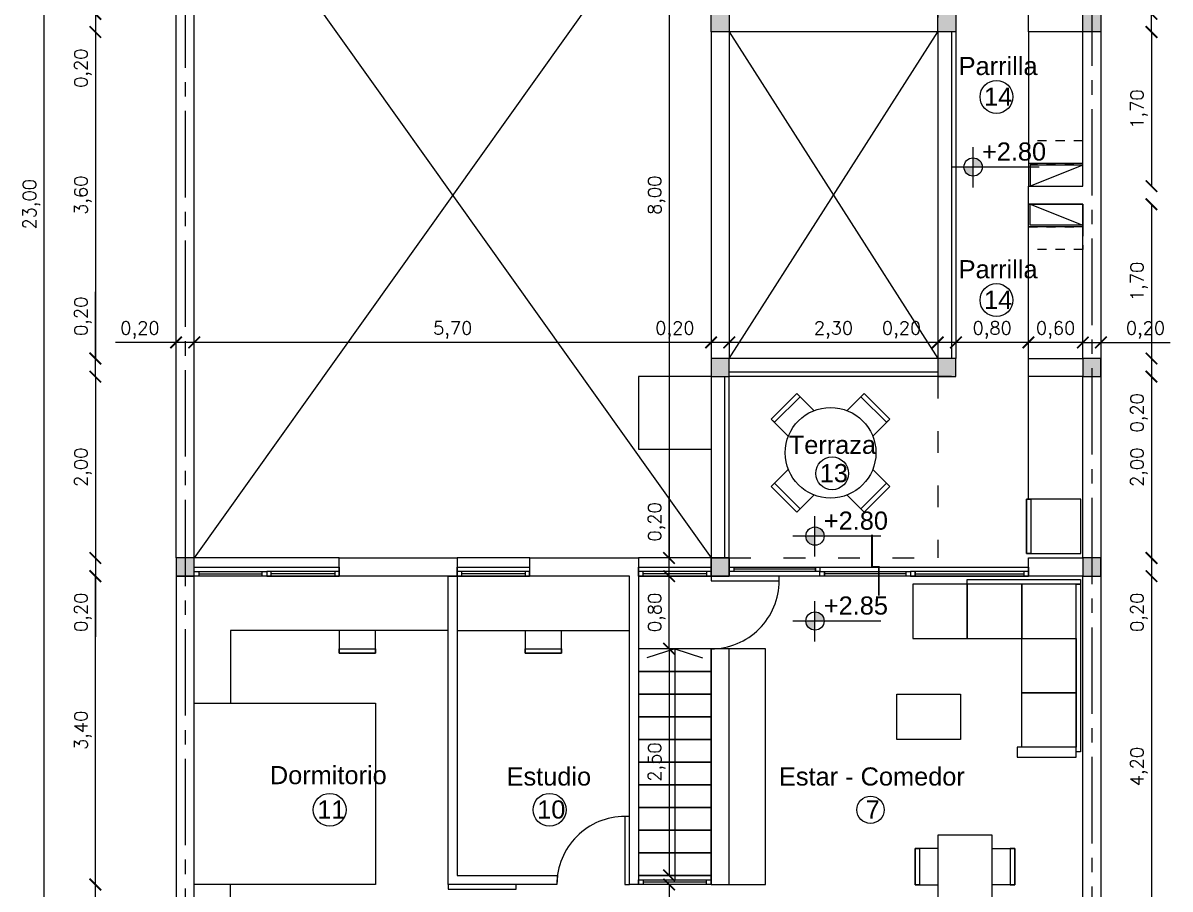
# Model space of a CAD drawing. Extents: x 215 to 382, y 29 to 70.
# Drawn here: x 369.64 to 382.29, y 48.69 to 58.24 of the extents above; entities that cross this region are included whole.
import ezdxf

# ---------------------------------------------------------------- set-up
doc = ezdxf.new("R2010")
doc.units = 0
for name, pattern in [('ACAD_ISO03W100', [30, 12, -18]), ('CENTER2', [28.575, 19.05, -3.175, 3.175, -3.175]), ('HIDDEN', [0.375, 0.25, -0.125])]:
    doc.linetypes.add(name, pattern=pattern)
doc.layers.get('0').update_dxf_attribs({"linetype": 'CONTINUOUS'})
doc.layers.get('Defpoints').update_dxf_attribs({"linetype": 'CONTINUOUS'})
for name, color, linetype in [('Muros exteriores', 3, 'CONTINUOUS'), ('P_carpinteria', 53, 'CONTINUOUS'), ('P_cota', 8, 'CONTINUOUS'), ('P_escalera', 1, 'CONTINUOUS'), ('P_estructuras', 4, 'CONTINUOUS'), ('P_mobiliario', 251, 'CONTINUOUS'), ('P_MURO HATCH EXISTENTE', 252, 'CONTINUOUS'), ('P_muros interiores', 2, 'CONTINUOUS'), ('P_pisos', 8, 'CONTINUOUS'), ('P_proyecciones', 250, 'CONTINUOUS'), ('P_texto', 1, 'CONTINUOUS'), ('retiros', 2, 'ACAD_ISO03W100')]:
    doc.layers.add(name, color=color, linetype=linetype)
doc.styles.add('ROMANS', font='romans')
doc.styles.add('TL1', font='arial.ttf', dxfattribs={"height": 1.2})
doc.dimstyles.new('lneal', dxfattribs={"dimscale": 0.85, "dimtxt": 0.171, "dimasz": 0.03, "dimexe": 0.05, "dimexo": 0.01, "dimgap": 0.06, "dimtad": 0, "dimrnd": 0.0005, "dimzin": 1, "dimtxsty": 'ROMANS', "dimblk": 'ORIGIN', "dimcen": 2.5, "dimse1": 1, "dimse2": 1, "dimclrd": 253, "dimclre": 256, "dimclrt": 256, "dimazin": 0, "dimtfac": 1, "dimtmove": 0, "dimatfit": 3, "dimldrblk": 'ORIGIN', "dimfxl": 0, "dimlwd": -1, "dimlwe": -1, "dimarcsym": 0})

# ---------------------------------------------------------------- blocks, each defined once
blk = doc.blocks.new('_ARCHTICK')
at = {"color": 0, "linetype": 'ByBlock', "const_width": 0.15}
blk.add_lwpolyline([(-0.5, -0.5), (0.5, 0.5)], dxfattribs=at)
blk = doc.blocks.new('*D229')
at = {"layer": 'Defpoints', "color": 0}
for p in [(381.328, 56.059), (381.528, 56.059), (381.328, 54.719)]:
    blk.add_point(p, dxfattribs=at)
at = {"layer": 'P_cota'}
for p, q in [((381.328, 54.719), (381.528, 54.719)), ((381.528, 54.719), (382.29, 54.719))]:
    blk.add_line(p, q, dxfattribs=at)
at = {"layer": 'P_cota', "xscale": 0.1275, "yscale": 0.1275, "zscale": 0.1275, "rotation": 180}
blk.add_blockref('_ARCHTICK', (381.328, 54.719), dxfattribs=at)
at = {"layer": 'P_cota', "xscale": 0.1275, "yscale": 0.1275, "zscale": 0.1275}
blk.add_blockref('_ARCHTICK', (381.528, 54.719), dxfattribs=at)
at = {"layer": 'P_cota', "insert": (382.019, 54.856), "char_height": 0.1445, "attachment_point": 5, "style": 'ROMANS'}
blk.add_mtext('0,20', dxfattribs=at)
blk = doc.blocks.new('*D230')
at = {"layer": 'Defpoints', "color": 0}
for p in [(381.328, 56.059), (380.728, 54.859), (380.728, 54.719)]:
    blk.add_point(p, dxfattribs=at)
at = {"layer": 'P_cota'}
blk.add_line((381.328, 54.719), (380.728, 54.719), dxfattribs=at)
at = {"layer": 'P_cota', "xscale": 0.1275, "yscale": 0.1275, "zscale": 0.1275, "rotation": 180}
blk.add_blockref('_ARCHTICK', (380.728, 54.719), dxfattribs=at)
at = {"layer": 'P_cota', "xscale": 0.1275, "yscale": 0.1275, "zscale": 0.1275}
blk.add_blockref('_ARCHTICK', (381.328, 54.719), dxfattribs=at)
at = {"layer": 'P_cota', "insert": (381.028, 54.856), "char_height": 0.1445, "attachment_point": 5, "style": 'ROMANS'}
blk.add_mtext('0,60', dxfattribs=at)
blk = doc.blocks.new('*D231')
at = {"layer": 'Defpoints', "color": 0}
for p in [(379.928, 54.793), (380.728, 54.859), (379.928, 54.719)]:
    blk.add_point(p, dxfattribs=at)
at = {"layer": 'P_cota'}
blk.add_line((380.728, 54.719), (379.928, 54.719), dxfattribs=at)
at = {"layer": 'P_cota', "xscale": 0.1275, "yscale": 0.1275, "zscale": 0.1275, "rotation": 180}
blk.add_blockref('_ARCHTICK', (379.928, 54.719), dxfattribs=at)
at = {"layer": 'P_cota', "xscale": 0.1275, "yscale": 0.1275, "zscale": 0.1275}
blk.add_blockref('_ARCHTICK', (380.728, 54.719), dxfattribs=at)
at = {"layer": 'P_cota', "insert": (380.328, 54.856), "char_height": 0.1445, "attachment_point": 5, "style": 'ROMANS'}
blk.add_mtext('0,80', dxfattribs=at)
blk = doc.blocks.new('*D232')
at = {"layer": 'Defpoints', "color": 0}
for p in [(379.928, 54.793), (379.728, 54.761), (379.728, 54.719)]:
    blk.add_point(p, dxfattribs=at)
at = {"layer": 'P_cota'}
for p, q in [((379.728, 54.719), (379.058, 54.719)), ((379.928, 54.719), (379.728, 54.719))]:
    blk.add_line(p, q, dxfattribs=at)
at = {"layer": 'P_cota', "xscale": 0.1275, "yscale": 0.1275, "zscale": 0.1275, "rotation": 180}
blk.add_blockref('_ARCHTICK', (379.728, 54.719), dxfattribs=at)
at = {"layer": 'P_cota', "xscale": 0.1275, "yscale": 0.1275, "zscale": 0.1275}
blk.add_blockref('_ARCHTICK', (379.928, 54.719), dxfattribs=at)
at = {"layer": 'P_cota', "insert": (379.329, 54.856), "char_height": 0.1445, "attachment_point": 5, "style": 'ROMANS'}
blk.add_mtext('0,20', dxfattribs=at)
blk = doc.blocks.new('*D233')
at = {"layer": 'Defpoints', "color": 0}
for p in [(377.428, 54.719), (379.728, 54.761), (377.428, 54.439)]:
    blk.add_point(p, dxfattribs=at)
at = {"layer": 'P_cota'}
blk.add_line((379.728, 54.719), (377.428, 54.719), dxfattribs=at)
at = {"layer": 'P_cota', "xscale": 0.1275, "yscale": 0.1275, "zscale": 0.1275, "rotation": 180}
blk.add_blockref('_ARCHTICK', (377.428, 54.719), dxfattribs=at)
at = {"layer": 'P_cota', "xscale": 0.1275, "yscale": 0.1275, "zscale": 0.1275}
blk.add_blockref('_ARCHTICK', (379.728, 54.719), dxfattribs=at)
at = {"layer": 'P_cota', "insert": (378.578, 54.856), "char_height": 0.1445, "attachment_point": 5, "style": 'ROMANS'}
blk.add_mtext('2,30', dxfattribs=at)
blk = doc.blocks.new('*D234')
at = {"layer": 'Defpoints', "color": 0}
for p in [(377.228, 54.719), (377.228, 54.464), (377.428, 54.439)]:
    blk.add_point(p, dxfattribs=at)
at = {"layer": 'P_cota'}
for p, q in [((377.228, 54.719), (376.558, 54.719)), ((377.428, 54.719), (377.228, 54.719))]:
    blk.add_line(p, q, dxfattribs=at)
at = {"layer": 'P_cota', "xscale": 0.1275, "yscale": 0.1275, "zscale": 0.1275, "rotation": 180}
blk.add_blockref('_ARCHTICK', (377.228, 54.719), dxfattribs=at)
at = {"layer": 'P_cota', "xscale": 0.1275, "yscale": 0.1275, "zscale": 0.1275}
blk.add_blockref('_ARCHTICK', (377.428, 54.719), dxfattribs=at)
at = {"layer": 'P_cota', "insert": (376.829, 54.856), "char_height": 0.1445, "attachment_point": 5, "style": 'ROMANS'}
blk.add_mtext('0,20', dxfattribs=at)
blk = doc.blocks.new('*D235')
at = {"layer": 'Defpoints', "color": 0}
for p in [(371.528, 54.719), (371.528, 54.658), (377.228, 54.464)]:
    blk.add_point(p, dxfattribs=at)
at = {"layer": 'P_cota'}
blk.add_line((377.228, 54.719), (371.528, 54.719), dxfattribs=at)
at = {"layer": 'P_cota', "xscale": 0.1275, "yscale": 0.1275, "zscale": 0.1275, "rotation": 180}
blk.add_blockref('_ARCHTICK', (371.528, 54.719), dxfattribs=at)
at = {"layer": 'P_cota', "xscale": 0.1275, "yscale": 0.1275, "zscale": 0.1275}
blk.add_blockref('_ARCHTICK', (377.228, 54.719), dxfattribs=at)
at = {"layer": 'P_cota', "insert": (374.378, 54.856), "char_height": 0.1445, "attachment_point": 5, "style": 'ROMANS'}
blk.add_mtext('5,70', dxfattribs=at)
blk = doc.blocks.new('*D236')
at = {"layer": 'Defpoints', "color": 0}
for p in [(371.328, 54.719), (371.328, 54.711), (371.528, 54.658)]:
    blk.add_point(p, dxfattribs=at)
at = {"layer": 'P_cota'}
for p, q in [((371.328, 54.719), (370.658, 54.719)), ((371.528, 54.719), (371.328, 54.719))]:
    blk.add_line(p, q, dxfattribs=at)
at = {"layer": 'P_cota', "xscale": 0.1275, "yscale": 0.1275, "zscale": 0.1275, "rotation": 180}
blk.add_blockref('_ARCHTICK', (371.328, 54.719), dxfattribs=at)
at = {"layer": 'P_cota', "xscale": 0.1275, "yscale": 0.1275, "zscale": 0.1275}
blk.add_blockref('_ARCHTICK', (371.528, 54.719), dxfattribs=at)
at = {"layer": 'P_cota', "insert": (370.929, 54.856), "char_height": 0.1445, "attachment_point": 5, "style": 'ROMANS'}
blk.add_mtext('0,20', dxfattribs=at)
blk = doc.blocks.new('*D238')
at = {"layer": 'Defpoints', "color": 0}
for p in [(370.437, 58.342), (370.437, 58.142), (370.437, 58.142)]:
    blk.add_point(p, dxfattribs=at)
at = {"layer": 'P_cota'}
for p, q in [((370.437, 58.342), (370.437, 58.142)), ((370.437, 58.142), (370.437, 57.472))]:
    blk.add_line(p, q, dxfattribs=at)
at = {"layer": 'P_cota', "xscale": 0.1275, "yscale": 0.1275, "zscale": 0.1275}
for p, rotation in [((370.437, 58.342), 90), ((370.437, 58.142), 270)]:
    blk.add_blockref('_ARCHTICK', p, dxfattribs=dict(at, rotation=rotation))
at = {"layer": 'P_cota', "insert": (370.3, 57.743), "char_height": 0.1445, "attachment_point": 5, "rotation": 90, "style": 'ROMANS'}
blk.add_mtext('0,20', dxfattribs=at)
blk = doc.blocks.new('*D239')
at = {"layer": 'Defpoints', "color": 0}
for p in [(370.437, 58.142), (370.437, 54.542), (370.437, 54.542)]:
    blk.add_point(p, dxfattribs=at)
at = {"layer": 'P_cota'}
blk.add_line((370.437, 58.142), (370.437, 54.542), dxfattribs=at)
at = {"layer": 'P_cota', "xscale": 0.1275, "yscale": 0.1275, "zscale": 0.1275}
for p, rotation in [((370.437, 58.142), 90), ((370.437, 54.542), 270)]:
    blk.add_blockref('_ARCHTICK', p, dxfattribs=dict(at, rotation=rotation))
at = {"layer": 'P_cota', "insert": (370.3, 56.342), "char_height": 0.1445, "attachment_point": 5, "rotation": 90, "style": 'ROMANS'}
blk.add_mtext('3,60', dxfattribs=at)
blk = doc.blocks.new('*D240')
at = {"layer": 'Defpoints', "color": 0}
for p in [(370.437, 54.542), (370.437, 54.342), (370.437, 54.342)]:
    blk.add_point(p, dxfattribs=at)
at = {"layer": 'P_cota'}
for p, q in [((370.437, 54.542), (370.437, 55.278)), ((370.437, 54.342), (370.437, 54.542))]:
    blk.add_line(p, q, dxfattribs=at)
at = {"layer": 'P_cota', "xscale": 0.1275, "yscale": 0.1275, "zscale": 0.1275}
for p, rotation in [((370.437, 54.542), 90), ((370.437, 54.342), 270)]:
    blk.add_blockref('_ARCHTICK', p, dxfattribs=dict(at, rotation=rotation))
at = {"layer": 'P_cota', "insert": (370.3, 55.007), "char_height": 0.1445, "attachment_point": 5, "rotation": 90, "style": 'ROMANS'}
blk.add_mtext('0,20', dxfattribs=at)
blk = doc.blocks.new('*D241')
at = {"layer": 'Defpoints', "color": 0}
for p in [(370.437, 54.342), (370.437, 52.342), (370.437, 52.342)]:
    blk.add_point(p, dxfattribs=at)
at = {"layer": 'P_cota'}
blk.add_line((370.437, 54.342), (370.437, 52.342), dxfattribs=at)
at = {"layer": 'P_cota', "xscale": 0.1275, "yscale": 0.1275, "zscale": 0.1275}
for p, rotation in [((370.437, 54.342), 90), ((370.437, 52.342), 270)]:
    blk.add_blockref('_ARCHTICK', p, dxfattribs=dict(at, rotation=rotation))
at = {"layer": 'P_cota', "insert": (370.3, 53.342), "char_height": 0.1445, "attachment_point": 5, "rotation": 90, "style": 'ROMANS'}
blk.add_mtext('2,00', dxfattribs=at)
blk = doc.blocks.new('*D248')
at = {"layer": 'Defpoints', "color": 0}
for p in [(381.528, 58.342), (381.528, 58.142), (382.085, 58.142)]:
    blk.add_point(p, dxfattribs=at)
at = {"layer": 'P_cota'}
for p, q in [((382.085, 58.342), (382.085, 59.044)), ((382.085, 58.142), (382.085, 58.342))]:
    blk.add_line(p, q, dxfattribs=at)
at = {"layer": 'P_cota', "xscale": 0.1275, "yscale": 0.1275, "zscale": 0.1275}
for p, rotation in [((382.085, 58.342), 90), ((382.085, 58.142), 270)]:
    blk.add_blockref('_ARCHTICK', p, dxfattribs=dict(at, rotation=rotation))
at = {"layer": 'P_cota', "insert": (381.948, 58.773), "char_height": 0.1445, "attachment_point": 5, "rotation": 90, "style": 'ROMANS'}
blk.add_mtext('0,20', dxfattribs=at)
blk = doc.blocks.new('*D249')
at = {"layer": 'Defpoints', "color": 0}
for p in [(381.528, 58.142), (381.328, 56.442), (382.085, 56.442)]:
    blk.add_point(p, dxfattribs=at)
at = {"layer": 'P_cota'}
blk.add_line((382.085, 58.142), (382.085, 56.442), dxfattribs=at)
at = {"layer": 'P_cota', "xscale": 0.1275, "yscale": 0.1275, "zscale": 0.1275}
for p, rotation in [((382.085, 58.142), 90), ((382.085, 56.442), 270)]:
    blk.add_blockref('_ARCHTICK', p, dxfattribs=dict(at, rotation=rotation))
at = {"layer": 'P_cota', "insert": (381.948, 57.292), "char_height": 0.1445, "attachment_point": 5, "rotation": 90, "style": 'ROMANS'}
blk.add_mtext('1,70', dxfattribs=at)
blk = doc.blocks.new('*D250')
at = {"layer": 'Defpoints', "color": 0}
for p in [(381.328, 56.242), (381.528, 54.542), (382.085, 54.542)]:
    blk.add_point(p, dxfattribs=at)
at = {"layer": 'P_cota'}
blk.add_line((382.085, 56.242), (382.085, 54.542), dxfattribs=at)
at = {"layer": 'P_cota', "xscale": 0.1275, "yscale": 0.1275, "zscale": 0.1275}
for p, rotation in [((382.085, 56.242), 90), ((382.085, 54.542), 270)]:
    blk.add_blockref('_ARCHTICK', p, dxfattribs=dict(at, rotation=rotation))
at = {"layer": 'P_cota', "insert": (381.948, 55.392), "char_height": 0.1445, "attachment_point": 5, "rotation": 90, "style": 'ROMANS'}
blk.add_mtext('1,70', dxfattribs=at)
blk = doc.blocks.new('*D251')
at = {"layer": 'Defpoints', "color": 0}
for p in [(381.528, 54.542), (381.528, 54.342), (382.085, 54.342)]:
    blk.add_point(p, dxfattribs=at)
at = {"layer": 'P_cota'}
for p, q in [((382.085, 54.542), (382.085, 54.342)), ((382.085, 54.342), (382.085, 53.672))]:
    blk.add_line(p, q, dxfattribs=at)
at = {"layer": 'P_cota', "xscale": 0.1275, "yscale": 0.1275, "zscale": 0.1275}
for p, rotation in [((382.085, 54.542), 90), ((382.085, 54.342), 270)]:
    blk.add_blockref('_ARCHTICK', p, dxfattribs=dict(at, rotation=rotation))
at = {"layer": 'P_cota', "insert": (381.948, 53.943), "char_height": 0.1445, "attachment_point": 5, "rotation": 90, "style": 'ROMANS'}
blk.add_mtext('0,20', dxfattribs=at)
blk = doc.blocks.new('*D252')
at = {"layer": 'Defpoints', "color": 0}
for p in [(381.528, 54.342), (381.528, 52.342), (382.085, 52.342)]:
    blk.add_point(p, dxfattribs=at)
at = {"layer": 'P_cota'}
blk.add_line((382.085, 54.342), (382.085, 52.342), dxfattribs=at)
at = {"layer": 'P_cota', "xscale": 0.1275, "yscale": 0.1275, "zscale": 0.1275}
for p, rotation in [((382.085, 54.342), 90), ((382.085, 52.342), 270)]:
    blk.add_blockref('_ARCHTICK', p, dxfattribs=dict(at, rotation=rotation))
at = {"layer": 'P_cota', "insert": (381.948, 53.342), "char_height": 0.1445, "attachment_point": 5, "rotation": 90, "style": 'ROMANS'}
blk.add_mtext('2,00', dxfattribs=at)
blk = doc.blocks.new('*D253')
at = {"layer": 'Defpoints', "color": 0}
for p in [(381.528, 52.342), (381.528, 52.142), (382.085, 52.142)]:
    blk.add_point(p, dxfattribs=at)
at = {"layer": 'P_cota'}
for p, q in [((382.085, 52.342), (382.085, 52.142)), ((382.085, 52.142), (382.085, 51.472))]:
    blk.add_line(p, q, dxfattribs=at)
at = {"layer": 'P_cota', "xscale": 0.1275, "yscale": 0.1275, "zscale": 0.1275}
for p, rotation in [((382.085, 52.342), 90), ((382.085, 52.142), 270)]:
    blk.add_blockref('_ARCHTICK', p, dxfattribs=dict(at, rotation=rotation))
at = {"layer": 'P_cota', "insert": (381.948, 51.743), "char_height": 0.1445, "attachment_point": 5, "rotation": 90, "style": 'ROMANS'}
blk.add_mtext('0,20', dxfattribs=at)
blk = doc.blocks.new('*D254')
at = {"layer": 'Defpoints', "color": 0}
for p in [(381.528, 52.142), (381.528, 47.942), (382.085, 47.942)]:
    blk.add_point(p, dxfattribs=at)
at = {"layer": 'P_cota'}
blk.add_line((382.085, 52.142), (382.085, 47.942), dxfattribs=at)
at = {"layer": 'P_cota', "xscale": 0.1275, "yscale": 0.1275, "zscale": 0.1275}
for p, rotation in [((382.085, 52.142), 90), ((382.085, 47.942), 270)]:
    blk.add_blockref('_ARCHTICK', p, dxfattribs=dict(at, rotation=rotation))
at = {"layer": 'P_cota', "insert": (381.948, 50.042), "char_height": 0.1445, "attachment_point": 5, "rotation": 90, "style": 'ROMANS'}
blk.add_mtext('4,20', dxfattribs=at)
blk = doc.blocks.new('*D261')
at = {"layer": 'Defpoints', "color": 0}
for p in [(370.415, 52.142), (370.437, 52.142), (370.527, 48.742)]:
    blk.add_point(p, dxfattribs=at)
at = {"layer": 'P_cota'}
blk.add_line((370.437, 48.742), (370.437, 52.142), dxfattribs=at)
at = {"layer": 'P_cota', "xscale": 0.1275, "yscale": 0.1275, "zscale": 0.1275}
for p, rotation in [((370.437, 52.142), 90), ((370.437, 48.742), 270)]:
    blk.add_blockref('_ARCHTICK', p, dxfattribs=dict(at, rotation=rotation))
at = {"layer": 'P_cota', "insert": (370.3, 50.442), "char_height": 0.1445, "attachment_point": 5, "rotation": 90, "style": 'ROMANS'}
blk.add_mtext('3,40', dxfattribs=at)
blk = doc.blocks.new('*D262')
at = {"layer": 'Defpoints', "color": 0}
for p in [(370.437, 52.342), (370.437, 52.342), (370.437, 52.142)]:
    blk.add_point(p, dxfattribs=at)
at = {"layer": 'P_cota'}
for p, q in [((370.437, 52.342), (370.437, 52.142)), ((370.437, 52.142), (370.437, 51.472))]:
    blk.add_line(p, q, dxfattribs=at)
at = {"layer": 'P_cota', "xscale": 0.1275, "yscale": 0.1275, "zscale": 0.1275}
for p, rotation in [((370.437, 52.342), 90), ((370.437, 52.142), 270)]:
    blk.add_blockref('_ARCHTICK', p, dxfattribs=dict(at, rotation=rotation))
at = {"layer": 'P_cota', "insert": (370.3, 51.743), "char_height": 0.1445, "attachment_point": 5, "rotation": 90, "style": 'ROMANS'}
blk.add_mtext('0,20', dxfattribs=at)
blk = doc.blocks.new('*D265')
at = {"layer": 'Defpoints', "color": 0}
for p in [(370.437, 48.742), (370.437, 48.742), (370.437, 47.942)]:
    blk.add_point(p, dxfattribs=at)
at = {"layer": 'P_cota'}
blk.add_line((370.437, 47.942), (370.437, 48.742), dxfattribs=at)
at = {"layer": 'P_cota', "xscale": 0.1275, "yscale": 0.1275, "zscale": 0.1275}
for p, rotation in [((370.437, 48.742), 90), ((370.437, 47.942), 270)]:
    blk.add_blockref('_ARCHTICK', p, dxfattribs=dict(at, rotation=rotation))
at = {"layer": 'P_cota', "insert": (370.3, 48.342), "char_height": 0.1445, "attachment_point": 5, "rotation": 90, "style": 'ROMANS'}
blk.add_mtext('0,80', dxfattribs=at)
blk = doc.blocks.new('*D266')
at = {"layer": 'Defpoints', "color": 0}
for p in [(376.765, 60.342), (376.765, 52.342), (377.228, 52.342)]:
    blk.add_point(p, dxfattribs=at)
at = {"layer": 'P_cota'}
blk.add_line((376.765, 60.342), (376.765, 52.342), dxfattribs=at)
at = {"layer": 'P_cota', "xscale": 0.1275, "yscale": 0.1275, "zscale": 0.1275}
for p, rotation in [((376.765, 60.342), 90), ((376.765, 52.342), 270)]:
    blk.add_blockref('_ARCHTICK', p, dxfattribs=dict(at, rotation=rotation))
at = {"layer": 'P_cota', "insert": (376.628, 56.342), "char_height": 0.1445, "attachment_point": 5, "rotation": 90, "style": 'ROMANS'}
blk.add_mtext('8,00', dxfattribs=at)
blk = doc.blocks.new('*D268')
at = {"layer": 'Defpoints', "color": 0}
for p in [(377.228, 51.342), (376.765, 48.842), (377.05, 48.842)]:
    blk.add_point(p, dxfattribs=at)
at = {"layer": 'P_cota'}
blk.add_line((376.765, 51.342), (376.765, 48.842), dxfattribs=at)
at = {"layer": 'P_cota', "xscale": 0.1275, "yscale": 0.1275, "zscale": 0.1275}
for p, rotation in [((376.765, 51.342), 90), ((376.765, 48.842), 270)]:
    blk.add_blockref('_ARCHTICK', p, dxfattribs=dict(at, rotation=rotation))
at = {"layer": 'P_cota', "insert": (376.628, 50.092), "char_height": 0.1445, "attachment_point": 5, "rotation": 90, "style": 'ROMANS'}
blk.add_mtext('2,50', dxfattribs=at)
blk = doc.blocks.new('*D269')
at = {"layer": 'Defpoints', "color": 0}
for p in [(376.83, 48.742), (376.765, 47.942), (376.83, 47.942)]:
    blk.add_point(p, dxfattribs=at)
at = {"layer": 'P_cota'}
blk.add_line((376.765, 48.742), (376.765, 47.942), dxfattribs=at)
at = {"layer": 'P_cota', "xscale": 0.1275, "yscale": 0.1275, "zscale": 0.1275}
for p, rotation in [((376.765, 48.742), 90), ((376.765, 47.942), 270)]:
    blk.add_blockref('_ARCHTICK', p, dxfattribs=dict(at, rotation=rotation))
at = {"layer": 'P_cota', "insert": (376.628, 48.342), "char_height": 0.1445, "attachment_point": 5, "rotation": 90, "style": 'ROMANS'}
blk.add_mtext('0,80', dxfattribs=at)
blk = doc.blocks.new('*D271')
at = {"layer": 'Defpoints', "color": 0}
for p in [(376.721, 52.342), (376.765, 52.342), (376.765, 52.142)]:
    blk.add_point(p, dxfattribs=at)
at = {"layer": 'P_cota'}
for p, q in [((376.765, 52.342), (376.765, 53.012)), ((376.765, 52.142), (376.765, 52.342))]:
    blk.add_line(p, q, dxfattribs=at)
at = {"layer": 'P_cota', "xscale": 0.1275, "yscale": 0.1275, "zscale": 0.1275}
for p, rotation in [((376.765, 52.342), 90), ((376.765, 52.142), 270)]:
    blk.add_blockref('_ARCHTICK', p, dxfattribs=dict(at, rotation=rotation))
at = {"layer": 'P_cota', "insert": (376.628, 52.74), "char_height": 0.1445, "attachment_point": 5, "rotation": 90, "style": 'ROMANS'}
blk.add_mtext('0,20', dxfattribs=at)
blk = doc.blocks.new('*D273')
at = {"layer": 'Defpoints', "color": 0}
for p in [(376.765, 52.142), (376.786, 52.142), (376.786, 51.342)]:
    blk.add_point(p, dxfattribs=at)
at = {"layer": 'P_cota'}
blk.add_line((376.765, 51.342), (376.765, 52.142), dxfattribs=at)
at = {"layer": 'P_cota', "xscale": 0.1275, "yscale": 0.1275, "zscale": 0.1275}
for p, rotation in [((376.765, 52.142), 90), ((376.765, 51.342), 270)]:
    blk.add_blockref('_ARCHTICK', p, dxfattribs=dict(at, rotation=rotation))
at = {"layer": 'P_cota', "insert": (376.628, 51.742), "char_height": 0.1445, "attachment_point": 5, "rotation": 90, "style": 'ROMANS'}
blk.add_mtext('0,80', dxfattribs=at)
blk = doc.blocks.new('*D274')
at = {"layer": 'Defpoints', "color": 0}
for p in [(370.928, 67.742), (369.87, 44.742), (370.654, 44.742)]:
    blk.add_point(p, dxfattribs=at)
at = {"layer": 'P_cota'}
blk.add_line((369.87, 67.742), (369.87, 44.742), dxfattribs=at)
at = {"layer": 'P_cota', "xscale": 0.1275, "yscale": 0.1275, "zscale": 0.1275}
for p, rotation in [((369.87, 67.742), 90), ((369.87, 44.742), 270)]:
    blk.add_blockref('_ARCHTICK', p, dxfattribs=dict(at, rotation=rotation))
at = {"layer": 'P_cota', "insert": (369.733, 56.242), "char_height": 0.1445, "attachment_point": 5, "rotation": 90, "style": 'ROMANS'}
blk.add_mtext('23,00', dxfattribs=at)

msp = doc.modelspace()

# ---------------------------------------------------------------- hatches: boundary and pattern name
at = {"layer": 'P_cota'}
h = msp.add_hatch(color=7, dxfattribs=at)
h.paths.add_polyline_path([(380.017, 56.653, 0.414214), (380.118, 56.552), (380.118, 56.653)])
h.paths.add_polyline_path([(380.218, 56.653, 0.414214), (380.118, 56.753), (380.118, 56.653)])
h = msp.add_hatch(color=7, dxfattribs=at)
h.paths.add_polyline_path([(378.273, 52.583, 0.414214), (378.374, 52.483), (378.374, 52.583)])
h.paths.add_polyline_path([(378.474, 52.583, 0.414214), (378.374, 52.684), (378.374, 52.583)])
h = msp.add_hatch(color=7, dxfattribs=at)
h.paths.add_polyline_path([(378.273, 51.647, 0.414214), (378.374, 51.546), (378.374, 51.647)])
h.paths.add_polyline_path([(378.474, 51.647, 0.414214), (378.374, 51.747), (378.374, 51.647)])
at = {"layer": 'P_estructuras'}
h = msp.add_hatch(color=7, dxfattribs=at)
h.paths.add_polyline_path([(381.328, 58.342), (381.528, 58.342), (381.528, 58.142), (381.328, 58.142)])
h.paths.add_polyline_path([(379.928, 58.142), (379.728, 58.142), (379.728, 58.342), (379.928, 58.342)])
h.paths.add_polyline_path([(377.428, 58.142), (377.228, 58.142), (377.228, 58.342), (377.428, 58.342)])
h = msp.add_hatch(color=7, dxfattribs=at)
h.paths.add_polyline_path([(381.328, 54.342), (381.528, 54.342), (381.528, 54.542), (381.328, 54.542)])
h.paths.add_polyline_path([(379.928, 54.542), (379.728, 54.542), (379.728, 54.342), (379.928, 54.342)])
h.paths.add_polyline_path([(377.428, 54.542), (377.228, 54.542), (377.228, 54.342), (377.428, 54.342)])
for points in [[(371.328, 52.142), (371.528, 52.142), (371.528, 52.342), (371.328, 52.342)], [(377.228, 52.142), (377.428, 52.142), (377.428, 52.342), (377.228, 52.342)], [(381.328, 52.142), (381.528, 52.142), (381.528, 52.342), (381.328, 52.342)]]:
    msp.add_hatch(color=7, dxfattribs=at).paths.add_polyline_path(points)

# ---------------------------------------------------------------- linework, layer by layer
at = {"layer": 'Muros exteriores', "color": 7}
for points in [[(381.528, 65.542), (381.528, 57.942), (381.528, 54.442)], [(371.328, 52.342), (371.328, 60.342)], [(371.528, 52.342), (371.528, 60.342)], [(381.528, 54.442), (381.528, 54.442), (381.528, 47.142), (381.328, 47.142), (381.328, 52.142), (380.728, 52.142), (380.728, 52.342), (381.328, 52.342), (381.328, 53.042), (381.328, 53.042), (381.328, 53.142), (381.328, 53.142), (381.328, 54.342), (380.728, 54.342), (380.728, 54.542), (381.328, 54.542), (381.328, 56.242), (380.728, 56.242), (380.728, 56.442), (381.328, 56.442), (381.328, 58.142), (380.728, 58.142), (380.728, 58.342)], [(376.428, 52.142), (376.428, 48.742), (376.328, 48.742), (376.328, 52.142), (375.228, 52.142), (375.228, 52.342), (376.428, 52.342), (376.428, 52.142)]]:
    msp.add_lwpolyline(points, dxfattribs=at)
for points in [[(374.428, 52.142), (373.128, 52.142), (373.128, 52.342), (374.428, 52.342)], [(377.228, 52.342), (377.428, 52.342), (377.428, 52.142), (377.228, 52.142)], [(371.528, 52.142), (371.328, 52.142), (371.328, 47.142), (371.528, 47.142)], [(377.228, 48.742), (377.428, 48.742), (377.428, 51.342), (377.228, 51.342)]]:
    msp.add_lwpolyline(points, close=True, dxfattribs=at)
at = {"layer": 'P_carpinteria', "color": 7}
for p, q in [((371.578, 52.167), (372.278, 52.167)), ((373.078, 52.167), (372.378, 52.167)), ((375.177, 52.167), (374.478, 52.167)), ((377.178, 52.167), (376.478, 52.167)), ((378.378, 52.217), (377.478, 52.217)), ((379.378, 52.167), (378.478, 52.167)), ((379.478, 52.167), (380.678, 52.167)), ((377.178, 48.767), (376.478, 48.767))]:
    msp.add_line(p, q, dxfattribs=at)
for points in [[(371.528, 52.142), (371.528, 52.242), (373.128, 52.242), (373.128, 52.142)], [(371.578, 52.142), (371.528, 52.142), (371.528, 52.192), (371.578, 52.192)], [(372.328, 52.142), (371.528, 52.142), (371.528, 52.192), (372.328, 52.192)], [(372.328, 52.142), (372.278, 52.142), (372.278, 52.192), (372.328, 52.192)], [(372.328, 52.142), (373.128, 52.142), (373.128, 52.192), (372.328, 52.192)], [(372.328, 52.142), (372.378, 52.142), (372.378, 52.192), (372.328, 52.192)], [(373.128, 52.192), (373.078, 52.192), (373.078, 52.142), (373.128, 52.142)], [(374.428, 52.142), (374.428, 52.242), (375.227, 52.242), (375.227, 52.142)], [(374.428, 52.142), (375.227, 52.142), (375.227, 52.192), (374.428, 52.192)], [(374.428, 52.142), (374.478, 52.142), (374.478, 52.192), (374.428, 52.192)], [(375.227, 52.192), (375.177, 52.192), (375.177, 52.142), (375.227, 52.142)], [(376.428, 52.142), (376.428, 52.242), (377.228, 52.242), (377.228, 52.142)], [(376.428, 52.142), (377.228, 52.142), (377.228, 52.192), (376.428, 52.192)], [(376.428, 52.142), (376.478, 52.142), (376.478, 52.192), (376.428, 52.192)], [(377.228, 52.192), (377.178, 52.192), (377.178, 52.142), (377.228, 52.142)], [(377.228, 52.092), (377.978, 52.092), (377.978, 52.142), (377.228, 52.142)], [(377.428, 52.242), (378.378, 52.242), (378.378, 52.192), (377.428, 52.192)], [(377.428, 52.242), (377.478, 52.242), (377.478, 52.192), (377.428, 52.192)], [(378.378, 52.242), (378.428, 52.242), (378.428, 52.192), (378.378, 52.192)], [(378.428, 52.192), (378.478, 52.192), (378.478, 52.142), (378.428, 52.142)], [(378.478, 52.192), (379.428, 52.192), (379.428, 52.142), (378.478, 52.142)], [(379.378, 52.192), (379.428, 52.192), (379.428, 52.142), (379.378, 52.142)], [(379.478, 52.192), (379.428, 52.192), (379.428, 52.142), (379.478, 52.142)], [(380.728, 52.192), (379.478, 52.192), (379.478, 52.142), (380.728, 52.142)], [(380.728, 52.192), (380.678, 52.192), (380.678, 52.142), (380.728, 52.142)], [(376.328, 48.742), (376.328, 49.492), (376.278, 49.492), (376.278, 48.742)], [(375.078, 48.742), (374.328, 48.742), (374.328, 48.692), (375.078, 48.692)], [(376.428, 48.792), (377.228, 48.792), (377.228, 48.742), (376.428, 48.742)], [(376.428, 48.792), (376.478, 48.792), (376.478, 48.742), (376.428, 48.742)], [(377.178, 48.792), (377.228, 48.792), (377.228, 48.742), (377.178, 48.742)]]:
    msp.add_lwpolyline(points, close=True, dxfattribs=at)
msp.add_lwpolyline([(377.428, 52.242), (380.728, 52.242), (380.728, 52.142), (377.428, 52.142), (377.428, 52.242)], dxfattribs=at)
for centre, start, end in [((377.228, 52.091), 269.9374, 0.0259), ((376.277, 48.742), 89.9741, 180.0626)]:
    msp.add_arc(centre, 0.75, start, end, dxfattribs=at)
at = {"layer": 'P_cota', "color": 7}
for p, q in [((380.728, 58.142), (380.728, 56.442)), ((380.118, 56.426), (380.118, 56.872)), ((380.845, 56.653), (379.875, 56.653)), ((380.728, 54.542), (380.728, 56.242)), ((378.374, 52.357), (378.374, 52.802)), ((379.101, 52.583), (378.131, 52.583)), ((378.374, 51.42), (378.374, 51.866)), ((379.101, 51.647), (378.131, 51.647))]:
    msp.add_line(p, q, dxfattribs=at)
for centre in [(380.118, 56.653), (378.374, 52.583), (378.374, 51.647)]:
    msp.add_circle(centre, 0.101, dxfattribs=at)
at = {"layer": 'P_escalera', "color": 7}
for p, q in [((377.228, 58.142), (377.228, 54.542)), ((377.428, 58.142), (377.428, 54.542)), ((379.728, 58.142), (377.428, 58.142)), ((379.728, 58.142), (379.728, 54.542)), ((379.878, 58.142), (379.878, 54.542)), ((379.928, 58.142), (379.928, 54.542)), ((379.728, 54.542), (377.428, 54.542)), ((376.828, 51.342), (376.521, 51.24)), ((376.828, 51.342), (376.828, 48.792)), ((376.828, 51.342), (377.134, 51.24))]:
    msp.add_line(p, q, dxfattribs=at)
for points in [[(377.228, 54.342), (377.228, 52.342)], [(377.378, 52.342), (377.378, 54.342)], [(379.728, 54.392), (377.428, 54.392)], [(379.878, 54.342), (377.428, 54.342)], [(377.428, 52.342), (377.428, 54.342)], [(377.228, 48.742), (377.228, 48.842), (376.428, 48.842), (376.428, 48.742)]]:
    msp.add_lwpolyline(points, dxfattribs=at)
for points in [[(376.428, 51.092), (377.228, 51.092), (377.228, 51.342), (376.428, 51.342)], [(376.428, 50.842), (377.228, 50.842), (377.228, 51.092), (376.428, 51.092)], [(376.428, 50.592), (377.228, 50.592), (377.228, 50.842), (376.428, 50.842)], [(376.428, 50.342), (377.228, 50.342), (377.228, 50.592), (376.428, 50.592)], [(376.428, 50.092), (377.228, 50.092), (377.228, 50.342), (376.428, 50.342)], [(376.428, 49.842), (377.228, 49.842), (377.228, 50.092), (376.428, 50.092)], [(376.428, 49.592), (377.228, 49.592), (377.228, 49.842), (376.428, 49.842)], [(376.428, 49.342), (377.228, 49.342), (377.228, 49.592), (376.428, 49.592)], [(376.428, 49.092), (377.228, 49.092), (377.228, 49.342), (376.428, 49.342)], [(376.428, 48.842), (377.228, 48.842), (377.228, 49.092), (376.428, 49.092)]]:
    msp.add_lwpolyline(points, close=True, dxfattribs=at)
at = {"layer": 'P_estructuras', "color": 7}
for points in [[(377.428, 58.142), (377.228, 58.142), (377.228, 58.342), (377.428, 58.342)], [(379.928, 58.142), (379.728, 58.142), (379.728, 58.342), (379.928, 58.342)], [(381.328, 58.342), (381.528, 58.342), (381.528, 58.142), (381.328, 58.142)], [(377.428, 54.542), (377.228, 54.542), (377.228, 54.342), (377.428, 54.342)], [(379.928, 54.542), (379.728, 54.542), (379.728, 54.342), (379.928, 54.342)], [(381.328, 54.342), (381.528, 54.342), (381.528, 54.542), (381.328, 54.542)], [(371.328, 52.142), (371.528, 52.142), (371.528, 52.342), (371.328, 52.342)], [(377.228, 52.142), (377.428, 52.142), (377.428, 52.342), (377.228, 52.342)], [(381.328, 52.142), (381.528, 52.142), (381.528, 52.342), (381.328, 52.342)]]:
    msp.add_lwpolyline(points, close=True, dxfattribs=at)
at = {"layer": 'P_mobiliario', "color": 7}
for p, q in [((380.728, 52.992), (380.728, 54.342)), ((374.428, 51.542), (376.328, 51.542))]:
    msp.add_line(p, q, dxfattribs=at)
for points in [[(378.363, 53.967), (378.174, 54.156), (377.892, 53.873), (378.08, 53.684)], [(377.892, 53.873), (378.174, 54.156), (378.21, 54.12), (377.927, 53.838), (377.892, 53.873)], [(378.728, 53.967), (378.917, 54.156), (379.2, 53.873), (379.011, 53.684)], [(379.2, 53.873), (378.917, 54.156), (378.881, 54.12), (379.164, 53.838), (379.2, 53.873)], [(378.363, 53.036), (378.174, 52.848), (377.892, 53.13), (378.08, 53.319)], [(378.728, 53.036), (378.917, 52.848), (379.2, 53.13), (379.011, 53.319)], [(377.892, 53.13), (378.174, 52.848), (378.21, 52.883), (377.927, 53.166), (377.892, 53.13)], [(379.2, 53.13), (378.917, 52.848), (378.881, 52.883), (379.164, 53.166), (379.2, 53.13)], [(380.706, 52.992), (380.706, 52.392), (381.306, 52.392), (381.306, 52.992), (380.706, 52.992)], [(380.706, 52.992), (380.756, 52.992), (380.756, 52.392), (380.706, 52.392), (380.706, 52.992)], [(374.328, 51.542), (371.928, 51.542), (371.928, 50.742)], [(373.128, 51.542), (373.128, 51.292), (373.528, 51.292), (373.528, 51.542)], [(375.178, 51.542), (375.178, 51.292), (375.578, 51.292), (375.578, 51.542)], [(373.528, 51.292), (373.128, 51.292), (373.128, 51.342), (373.528, 51.342), (373.528, 51.292)], [(375.578, 51.292), (375.178, 51.292), (375.178, 51.342), (375.578, 51.342), (375.578, 51.292)], [(377.428, 48.742), (377.828, 48.742), (377.828, 51.342), (377.428, 51.342)], [(379.978, 50.839), (379.978, 50.339), (379.278, 50.339), (379.278, 50.839), (379.978, 50.839)], [(380.328, 47.942), (380.328, 49.284), (380.328, 49.284), (380.328, 49.284), (379.728, 49.284), (379.728, 45.642), (378.628, 45.642), (378.628, 47.029), (378.628, 47.029), (378.028, 47.029)], [(379.728, 49.138), (379.478, 49.138), (379.478, 48.738), (379.728, 48.738)], [(379.478, 48.738), (379.478, 49.138), (379.528, 49.138), (379.528, 48.738), (379.478, 48.738)], [(380.328, 49.138), (380.578, 49.138), (380.578, 48.738), (380.328, 48.738)], [(380.578, 48.738), (380.578, 49.138), (380.528, 49.138), (380.528, 48.738), (380.578, 48.738)], [(371.928, 47.942), (371.928, 48.742)]]:
    msp.add_lwpolyline(points, dxfattribs=at)
for points in [[(379.454, 52.055), (379.454, 51.455), (380.054, 51.455), (380.054, 52.055)], [(380.054, 52.055), (380.054, 52.105), (381.304, 52.105), (381.304, 52.055)], [(380.054, 52.055), (380.054, 51.455), (380.654, 51.455), (380.654, 52.055)], [(380.654, 52.055), (380.654, 51.455), (381.254, 51.455), (381.254, 52.055)], [(381.304, 50.205), (381.254, 50.205), (381.254, 52.055), (381.304, 52.055)], [(381.254, 50.855), (380.654, 50.855), (380.654, 51.455), (381.254, 51.455)], [(371.528, 48.742), (371.528, 50.742), (373.528, 50.742), (373.528, 48.742)], [(381.254, 50.255), (380.654, 50.255), (380.654, 50.855), (381.254, 50.855)], [(381.254, 50.255), (380.604, 50.255), (380.604, 50.147), (381.254, 50.147)]]:
    msp.add_lwpolyline(points, close=True, dxfattribs=at)
msp.add_circle((378.546, 53.502), 0.5, dxfattribs=at)
at = {"layer": 'P_MURO HATCH EXISTENTE', "color": 7}
msp.add_line((371.528, 47.342), (371.528, 52.142), dxfattribs=at)
msp.add_lwpolyline([(377.228, 54.342), (376.428, 54.342), (376.428, 53.542), (377.228, 53.542)], dxfattribs=at)
at = {"layer": 'P_muros interiores', "color": 7}
msp.add_lwpolyline([(375.528, 48.742), (374.328, 48.742), (374.328, 52.142), (374.428, 52.142), (374.428, 48.842), (375.534, 48.842), (375.528, 48.742)], dxfattribs=at)
at = {"layer": 'P_pisos', "color": 7}
for p, q in [((373.128, 52.342), (371.528, 52.342)), ((375.228, 52.342), (374.428, 52.342)), ((377.228, 52.342), (376.428, 52.342))]:
    msp.add_line(p, q, dxfattribs=at)
at = {"layer": 'P_proyecciones', "color": 7}
for p, q in [((371.528, 60.342), (377.228, 52.342)), ((377.228, 60.342), (371.528, 52.342)), ((377.428, 54.542), (379.728, 58.142)), ((377.428, 58.142), (379.728, 54.542))]:
    msp.add_line(p, q, dxfattribs=at)
at = {"layer": 'P_proyecciones', "color": 7, "linetype": 'ACAD_ISO03W100', "ltscale": 0.02}
for p in [(379.728, 60.342), (377.428, 52.342)]:
    msp.add_line(p, (379.728, 52.342), dxfattribs=at)
at = {"layer": 'P_proyecciones', "color": 7, "ltscale": 0.4}
for p, q in [((381.328, 56.672), (380.748, 56.442)), ((380.748, 56.242), (381.328, 56.012))]:
    msp.add_line(p, q, dxfattribs=at)
at = {"layer": 'P_proyecciones', "color": 7, "linetype": 'HIDDEN', "ltscale": 0.4}
for points in [[(380.728, 56.692), (381.328, 56.692), (381.328, 56.942), (380.728, 56.942)], [(380.728, 55.992), (381.328, 55.992), (381.328, 55.742), (380.728, 55.742)]]:
    msp.add_lwpolyline(points, close=True, dxfattribs=at)
at = {"layer": 'P_proyecciones', "color": 7, "ltscale": 0.4}
for points in [[(380.728, 56.442), (381.328, 56.442), (381.328, 56.692), (380.728, 56.692)], [(380.748, 56.442), (381.328, 56.442), (381.328, 56.672), (380.748, 56.672)], [(380.728, 56.242), (381.328, 56.242), (381.328, 55.992), (380.728, 55.992)], [(380.748, 56.242), (381.328, 56.242), (381.328, 56.012), (380.748, 56.012)]]:
    msp.add_lwpolyline(points, close=True, dxfattribs=at)
at = {"layer": 'P_texto', "color": 7, "const_width": 0.02}
msp.add_lwpolyline([(379.003, 52.599), (379.003, 52.242), (379.078, 52.242), (379.078, 51.928)], dxfattribs=at)
at = {"layer": 'P_texto', "color": 7}
for centre, radius in [((380.375, 57.426), 0.181), ((380.375, 55.186), 0.181), ((378.563, 53.275), 0.181), ((373.022, 49.566), 0.181), ((375.447, 49.566), 0.181), ((378.986, 49.566), 0.15)]:
    msp.add_circle(centre, radius, dxfattribs=at)
at = {"layer": 'retiros', "color": 7, "linetype": 'CENTER2', "ltscale": 0.05}
for p, q in [((371.428, 68.701), (371.428, 44.242)), ((381.428, 68.722), (381.428, 44.242))]:
    msp.add_line(p, q, dxfattribs=at)

# ---------------------------------------------------------------- texts
at = {"layer": 'P_cota', "color": 7, "char_height": 0.2, "width": 3.21414, "attachment_point": 1, "style": 'TL1'}
for s, insert in [('+2.80', (380.216, 56.924)), ('+2.80', (378.472, 52.854)), ('+2.85', (378.472, 51.918))]:
    msp.add_mtext(s, dxfattribs=dict(at, insert=insert))
at = {"layer": 'P_texto', "color": 7, "char_height": 0.2, "width": 7.95336, "attachment_point": 1, "style": 'ROMANS'}
for s, insert in [('{\\fArial Unicode MS|b0|i0|c0|p34;Parrilla}', (379.959, 57.867)), ('{\\fArial Unicode MS|b0|i0|c0|p34;14}', (380.238, 57.529)), ('{\\fArial Unicode MS|b0|i0|c0|p34;Parrilla}', (379.959, 55.626)), ('{\\fArial Unicode MS|b0|i0|c0|p34;14}', (380.238, 55.289)), ('{\\fArial Unicode MS|b0|i0|c0|p34;Terraza}', (378.085, 53.69)), ('{\\fArial Unicode MS|b0|i0|c0|p34;13}', (378.427, 53.378)), ('{\\fArial Unicode MS|b0|i0|c0|p34;Dormitorio}', (372.362, 50.048)), ('{\\fArial Unicode MS|b0|i0|c0|p34;Estudio}', (374.973, 50.033)), ('{\\fArial Unicode MS|b0|i0|c0|p34;Estar - Comedor}', (377.977, 50.033)), ('{\\fArial Unicode MS|b0|i0|c0|p34;11}', (372.885, 49.669)), ('{\\fArial Unicode MS|b0|i0|c0|p34;10}', (375.31, 49.669)), ('{\\fArial Unicode MS|b0|i0|c0|p34;7}', (378.933, 49.669))]:
    msp.add_mtext(s, dxfattribs=dict(at, insert=insert))

# ---------------------------------------------------------------- dimensions: what is measured, and where the dimension line sits
at = {"layer": 'P_cota', "color": 7}
for base, p1, p2, angle, picture, middle in [((369.87, 44.742), (370.928, 67.742), (370.654, 44.742), 90, '*D274', (369.733, 56.242)), ((376.765, 52.342), (376.765, 60.342), (377.228, 52.342), 90, '*D266', (376.628, 56.342)), ((370.437, 58.142), (370.437, 58.342), (370.437, 58.142), 90, '*D238', (370.3, 57.743)), ((370.437, 54.542), (370.437, 58.142), (370.437, 54.542), 90, '*D239', (370.3, 56.342)), ((382.085, 56.442), (381.528, 58.142), (381.328, 56.442), 90, '*D249', (381.948, 57.292)), ((382.085, 54.542), (381.328, 56.242), (381.528, 54.542), 90, '*D250', (381.948, 55.392)), ((382.085, 54.342), (381.528, 54.542), (381.528, 54.342), 90, '*D251', (381.948, 53.943)), ((370.437, 52.342), (370.437, 54.342), (370.437, 52.342), 90, '*D241', (370.3, 53.342)), ((382.085, 52.342), (381.528, 54.342), (381.528, 52.342), 90, '*D252', (381.948, 53.342)), ((382.085, 52.142), (381.528, 52.342), (381.528, 52.142), 90, '*D253', (381.948, 51.743)), ((370.437, 52.142), (370.527, 48.742), (370.415, 52.142), 90, '*D261', (370.3, 50.442)), ((376.765, 52.142), (376.786, 51.342), (376.786, 52.142), 270, '*D273', (376.628, 51.742)), ((382.085, 47.942), (381.528, 52.142), (381.528, 47.942), 90, '*D254', (381.948, 50.042)), ((376.765, 48.842), (377.228, 51.342), (377.05, 48.842), 90, '*D268', (376.628, 50.092)), ((370.437, 48.742), (370.437, 47.942), (370.437, 48.742), 270, '*D265', (370.3, 48.342)), ((376.765, 47.942), (376.83, 48.742), (376.83, 47.942), 90, '*D269', (376.628, 48.342))]:
    dim = msp.add_linear_dim(base=base, p1=p1, p2=p2, angle=angle, dimstyle='lneal', override={"dimtxt": 0.17, "dimasz": 0.15, "dimtad": 1, "dimblk": 'ARCHTICK', "dimcen": 0, "dimclrd": 256, "dimldrblk": 'ARCHTICK', "dimfxl": 0.18}, dxfattribs=at)
    dim.commit()
    dim.dimension.update_dxf_attribs({"geometry": picture, "text_midpoint": middle})
for base, p1, p2, picture, middle in [((382.085, 58.142), (381.528, 58.342), (381.528, 58.142), '*D248', (382.085, 58.773)), ((370.437, 54.342), (370.437, 54.542), (370.437, 54.342), '*D240', (370.437, 55.007)), ((376.765, 52.342), (376.765, 52.142), (376.721, 52.342), '*D271', (376.765, 52.74)), ((370.437, 52.342), (370.437, 52.142), (370.437, 52.342), '*D262', (370.437, 51.743))]:
    dim = msp.add_linear_dim(base=base, p1=p1, p2=p2, angle=90, dimstyle='lneal', override={"dimtxt": 0.17, "dimasz": 0.15, "dimtad": 1, "dimblk": 'ARCHTICK', "dimcen": 0, "dimclrd": 256, "dimldrblk": 'ARCHTICK', "dimfxl": 0.18}, dxfattribs=at)
    dim.commit()
    dim.dimension.update_dxf_attribs({"geometry": picture, "text_midpoint": middle, "dimtype": 160})
for base, p1, p2, picture, middle in [((380.728, 54.719), (381.328, 56.059), (380.728, 54.859), '*D230', (381.028, 54.856)), ((371.328, 54.719), (371.528, 54.658), (371.328, 54.711), '*D236', (370.929, 54.856)), ((371.528, 54.719), (377.228, 54.464), (371.528, 54.658), '*D235', (374.378, 54.856)), ((377.228, 54.719), (377.428, 54.439), (377.228, 54.464), '*D234', (376.829, 54.856)), ((377.428, 54.719), (379.728, 54.761), (377.428, 54.439), '*D233', (378.578, 54.856)), ((379.728, 54.719), (379.928, 54.793), (379.728, 54.761), '*D232', (379.329, 54.856)), ((379.928, 54.719), (380.728, 54.859), (379.928, 54.793), '*D231', (380.328, 54.856))]:
    dim = msp.add_linear_dim(base=base, p1=p1, p2=p2, dimstyle='lneal', override={"dimtxt": 0.17, "dimasz": 0.15, "dimtad": 1, "dimblk": 'ARCHTICK', "dimcen": 0, "dimclrd": 256, "dimldrblk": 'ARCHTICK', "dimfxl": 0.18}, dxfattribs=at)
    dim.commit()
    dim.dimension.update_dxf_attribs({"geometry": picture, "text_midpoint": middle})
dim = msp.add_linear_dim(base=(381.328, 54.719), p1=(381.528, 56.059), p2=(381.328, 56.059), dimstyle='lneal', override={"dimtxt": 0.17, "dimasz": 0.15, "dimtad": 1, "dimblk": 'ARCHTICK', "dimcen": 0, "dimclrd": 256, "dimldrblk": 'ARCHTICK', "dimfxl": 0.18}, dxfattribs=at)
dim.commit()
dim.dimension.update_dxf_attribs({"geometry": '*D229', "text_midpoint": (382.019, 54.719), "dimtype": 160})

doc.saveas('drawing.dxf')
